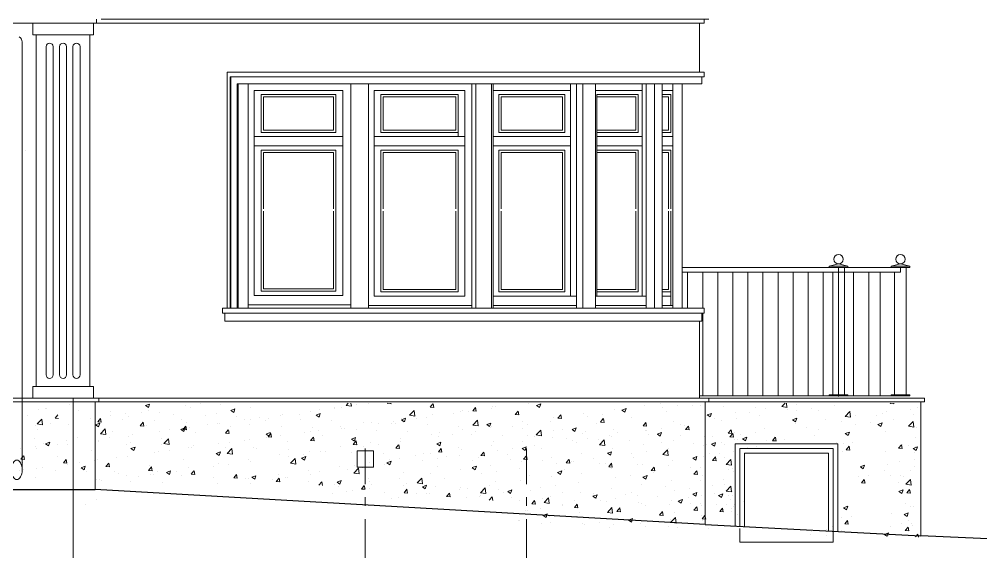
# Model space of a CAD drawing. Header units: millimetres. Extents: x -133165 to 20117, y 15722 to 63536.
# Drawn here: x 3662 to 11890, y 47001 to 51559 of the extents above; entities that cross this region are included whole.
import ezdxf

# ---------------------------------------------------------------- set-up
doc = ezdxf.new("R2010")
doc.units = ezdxf.units.MM
doc.linetypes.add('GOST2.303 5', pattern=[24, 20, -1.5, 1, -1.5])
doc.layers.get('0').update_dxf_attribs({"lineweight": 15})
for name, color, linetype, lineweight in [('axis', 7, 'GOST2.303 5', 9), ('doors', 32, 'Continuous', 15), ('friz', 173, 'Continuous', 15), ('wall', 5, 'Continuous', 60)]:
    doc.layers.add(name, color=color, linetype=linetype, lineweight=lineweight)

msp = doc.modelspace()

# ---------------------------------------------------------------- linework, layer by layer
at = {"ltscale": 10}
for p, q in [((3566.9, 51524.6), (4321.9, 51524.6)), ((3776.9, 51524.6), (3776.9, 51424.6)), ((4296.9, 51524.6), (3776.9, 51524.6)), ((4321.9, 51524.6), (4261.9, 51524.6)), ((4296.9, 51524.6), (4296.9, 51424.6)), ((4321.9, 51558.6), (4321.9, 51524.6)), ((9522.2, 51524.6), (4321.9, 51524.6)), ((9522.2, 51558.6), (4361.9, 51558.6)), ((9482.2, 51524.6), (9482.2, 51104.6)), ((9562.2, 51558.6), (9522.2, 51558.6)), ((9522.2, 51558.6), (9522.2, 51524.6)), ((4296.9, 51424.6), (3776.9, 51424.6)), ((3806.9, 51424.6), (3806.9, 48414.6)), ((4266.9, 51424.6), (4266.9, 48414.6)), ((3686.9, 51364.4), (3686.9, 48314.6)), ((3891.9, 51324.6), (3891.9, 48514.6)), ((3951.9, 51324.6), (3951.9, 48514.6)), ((4006.9, 51324.6), (4006.9, 48514.6)), ((4066.9, 51324.6), (4066.9, 48514.6)), ((4121.9, 51324.6), (4121.9, 48514.6)), ((4181.9, 51324.6), (4181.9, 48514.6)), ((9482.2, 51064.6), (9482.2, 51064.6)), ((3682.8, 51008.9), (3682.8, 51008.9)), ((5533.9, 51004.6), (5528, 51004.6)), ((5533.9, 51004.6), (5533.9, 49084.6)), ((5533.9, 51004.6), (9333.1, 51004.6)), ((5621, 51004.6), (5621, 49084.6)), ((6500, 51004.6), (6500, 49084.6)), ((6649.9, 51004.6), (6649.9, 49084.6)), ((7533.4, 51004.6), (7533.4, 49084.6)), ((7567.9, 51004.6), (7567.9, 49084.6)), ((7703.2, 51004.6), (7703.2, 49084.6)), ((8428.9, 51004.6), (8428.9, 49084.6)), ((8485.5, 51004.6), (8485.5, 49084.6)), ((8591.5, 51004.6), (8591.5, 49084.6)), ((9026.1, 51004.6), (9026.1, 49084.6)), ((9098.3, 51004.6), (9098.3, 49084.6)), ((9163, 51004.6), (9163, 49084.6)), ((9253.2, 51004.6), (9253.2, 49084.6)), ((9333.1, 51004.6), (9333.1, 49084.6)), ((3716.2, 50438.6), (3716.2, 50438.6)), ((10592.3, 49444.6), (10672.3, 49464.6)), ((10752.3, 49444.6), (10672.3, 49464.6)), ((11122.3, 49444.6), (11202.3, 49464.6)), ((11282.3, 49444.6), (11202.3, 49464.6)), ((9333.1, 49434.6), (11202.3, 49434.6)), ((9333.1, 49394.6), (11202.3, 49394.6)), ((9380.1, 49394.6), (9380.1, 49084.6)), ((9510.1, 49394.6), (9510.1, 49084.6)), ((9640.1, 49394.6), (9640.1, 48334.6)), ((9768.7, 49394.6), (9768.7, 48334.6)), ((9897.3, 49394.6), (9897.3, 48334.6)), ((10026, 49394.6), (10026, 48334.6)), ((10154.6, 49394.6), (10154.6, 48334.6)), ((10283.2, 49394.6), (10283.2, 48334.6)), ((10411.9, 48334.6), (10411.9, 49394.6)), ((10541.9, 48334.6), (10541.9, 49394.6)), ((10592.3, 49444.6), (10752.3, 49444.6)), ((10592.3, 49434.6), (10592.3, 49444.6)), ((10592.3, 49434.6), (10752.3, 49434.6)), ((10622.3, 49394.6), (10622.3, 48334.6)), ((10671.9, 48329.9), (10671.9, 49394.6)), ((10672.3, 49434.6), (10672.3, 49394.6)), ((10722.3, 49434.6), (10722.3, 48334.6)), ((10752.3, 49434.6), (10752.3, 49444.6)), ((10801.9, 48334.6), (10801.9, 49394.6)), ((10931.9, 48334.6), (10931.9, 49394.6)), ((11027.3, 48334.6), (11027.3, 49394.6)), ((11027.3, 49394.6), (11027.3, 49384.6)), ((11122.3, 49434.6), (11122.3, 49444.6)), ((11122.3, 49444.6), (11282.3, 49444.6)), ((11122.3, 49434.6), (11282.3, 49434.6)), ((11152.3, 49394.6), (11152.3, 48334.6)), ((11202.3, 49434.6), (11202.3, 49394.6)), ((11252.3, 49434.6), (11252.3, 48334.6)), ((11282.3, 49434.6), (11282.3, 49444.6)), ((9510.1, 49044.6), (9510.1, 48334.6)), ((9482.2, 48974.6), (9482.2, 48314.6)), ((-2.8, 48314.6), (11407.3, 48314.6)), ((3686.9, 48374.6), (3686.9, 47702.1)), ((4341.9, 48284.6), (4341.9, 48314.6)), ((9482.2, 48334.6), (11252.3, 48334.6)), ((9562.2, 48314.6), (9562.2, 48284.6)), ((11407.3, 48284.6), (11407.3, 48314.6)), ((-2.8, 48284.6), (9562.2, 48284.6)), ((3825.6, 48220.8), (3825.6, 48220.8)), ((3887, 48231), (3887, 48231)), ((3897.3, 48224.9), (3897.3, 48224.9)), ((4089.5, 48258.8), (4089.5, 48258.8)), ((4311.9, 48284.6), (4311.9, 47534.6)), ((4741.5, 48252.2), (4777, 48265.9)), ((4741.6, 48252.1), (4766.9, 48235)), ((4766.9, 48235), (4777.2, 48265.7)), ((5085.3, 48250.5), (5085.3, 48250.5)), ((5125.4, 48231.9), (5125.4, 48231.9)), ((5212.5, 48267.2), (5212.5, 48267.2)), ((5382, 48264.4), (5382, 48264.4)), ((5471.5, 48211.5), (5507.1, 48225.2)), ((5497, 48194.3), (5507.3, 48225)), ((5643.6, 48233), (5643.6, 48233)), ((6232.5, 48218.7), (6232.5, 48218.7)), ((6357.8, 48223.2), (6357.8, 48223.2)), ((6359.7, 48235.5), (6359.7, 48235.5)), ((6420.9, 48239.8), (6420.9, 48239.8)), ((6458.5, 48253.9), (6477.8, 48274.1)), ((6458.6, 48253.8), (6503.7, 48246.8)), ((6503.7, 48246.8), (6500.5, 48274.1)), ((6552, 48260.8), (6552, 48260.8)), ((6654.1, 48274), (6654.1, 48274)), ((6813.3, 48270.9), (6816, 48274.1)), ((6813.4, 48270.8), (6843.8, 48268.2)), ((6844.1, 48268.1), (6843, 48274.1)), ((7177.7, 48239), (7202.2, 48268.2)), ((7177.8, 48238.9), (7208.1, 48236.3)), ((7208.5, 48236.2), (7202.6, 48268)), ((7542.1, 48207.1), (7566.6, 48236.3)), ((7572.9, 48204.3), (7567, 48236.1)), ((7699.2, 48229.1), (7699.2, 48229.1)), ((7713.4, 48245.3), (7713.4, 48245.3)), ((7736.8, 48248.8), (7736.8, 48248.8)), ((8020, 48271.3), (8020, 48271.3)), ((8088.6, 48253.3), (8124.1, 48267)), ((8088.7, 48253.2), (8113.9, 48236.1)), ((8114, 48236.1), (8124.3, 48266.8)), ((8752.4, 48220.7), (8752.4, 48220.7)), ((8818.6, 48212.6), (8854.2, 48226.3)), ((8844, 48195.5), (8854.3, 48226.2)), ((9013.2, 48256.4), (9013.2, 48256.4)), ((9148.6, 48266.8), (9148.6, 48266.8)), ((9167.2, 48239.6), (9167.2, 48239.6)), ((9294.4, 48256.3), (9294.4, 48256.3)), ((9419.8, 48255.3), (9419.8, 48255.3)), ((9493.4, 48250.8), (9493.4, 48250.8)), ((9532.2, 48284.6), (9532.2, 47234.6)), ((9562.2, 48284.6), (11407.3, 48284.6)), ((9691, 48243.9), (9691, 48243.9)), ((9962.2, 48232.4), (9962.2, 48232.4)), ((10044.9, 48226.2), (10044.9, 48226.2)), ((10186.2, 48244.3), (10214.8, 48274.1)), ((10186.3, 48244.1), (10231.5, 48237.1)), ((10207.7, 48241), (10207.7, 48241)), ((10231.4, 48237.2), (10227.1, 48274.1)), ((10233.3, 48221), (10233.3, 48221)), ((10308.7, 48264.3), (10308.7, 48264.3)), ((10441.5, 48224.6), (10441.5, 48224.6)), ((10633.9, 48249.9), (10633.9, 48249.9)), ((11115.3, 48270.4), (11118.3, 48274.1)), ((11115.3, 48270.4), (11145.7, 48267.7)), ((11146, 48267.6), (11144.8, 48274.1)), ((11290.4, 48215.8), (11290.4, 48215.8)), ((11344.6, 48237.4), (11344.6, 48237.4)), ((11377.3, 48284.6), (11377.3, 47137.5)), ((3733.2, 48168.1), (3733.2, 48168.1)), ((3815, 48095.4), (3854.6, 48136.7)), ((3860.2, 48088.3), (3854.6, 48136.6)), ((3968.9, 48143.8), (3993.4, 48173)), ((3968.9, 48143.7), (3999.3, 48141.1)), ((4168.4, 48213.4), (4168.4, 48213.4)), ((4275.5, 48145.2), (4275.5, 48145.2)), ((4333.2, 48111.9), (4357.7, 48141.1)), ((4364, 48109.1), (4358.2, 48140.9)), ((4439.6, 48202), (4439.6, 48202)), ((4444.9, 48166.2), (4444.9, 48166.2)), ((4546.7, 48133.7), (4546.7, 48133.7)), ((4572.1, 48182.9), (4572.1, 48182.9)), ((4600.7, 48158), (4600.7, 48158)), ((4710.8, 48190.5), (4710.8, 48190.5)), ((4764.5, 48208.2), (4764.5, 48208.2)), ((4864.5, 48196.1), (4864.5, 48196.1)), ((4982, 48179.1), (4982, 48179.1)), ((5253.2, 48167.6), (5253.2, 48167.6)), ((5347.3, 48182.2), (5347.3, 48182.2)), ((5471.6, 48211.4), (5496.9, 48194.3)), ((5524.3, 48156.2), (5524.3, 48156.2)), ((5592.1, 48134.4), (5592.1, 48134.4)), ((5639.6, 48133.4), (5639.6, 48133.4)), ((5719.3, 48151.2), (5719.3, 48151.2)), ((5795.5, 48144.7), (5795.5, 48144.7)), ((5900.5, 48169.1), (5900.5, 48169.1)), ((5911.7, 48176.5), (5911.7, 48176.5)), ((6061.5, 48172.3), (6061.5, 48172.3)), ((6066.7, 48133.2), (6066.7, 48133.2)), ((6157.1, 48201.7), (6157.1, 48201.7)), ((6201.6, 48170.8), (6237.2, 48184.5)), ((6201.7, 48170.7), (6227, 48153.7)), ((6227, 48153.7), (6237.3, 48184.4)), ((6931.7, 48130.1), (6967.2, 48143.8)), ((6932.1, 48138.9), (6932.1, 48138.9)), ((6957.1, 48113), (6967.4, 48143.7)), ((7000.6, 48169.9), (7040.2, 48211.1)), ((7000.7, 48169.7), (7045.9, 48162.7)), ((7045.8, 48162.7), (7040.2, 48211)), ((7058.8, 48144.8), (7058.8, 48144.8)), ((7144.3, 48147.1), (7144.3, 48147.1)), ((7196, 48177), (7196, 48177)), ((7379.6, 48187), (7379.6, 48187)), ((7440.6, 48198), (7440.6, 48198)), ((7456.8, 48212.8), (7456.8, 48212.8)), ((7506.8, 48203.7), (7506.8, 48203.7)), ((7542.1, 48207.1), (7572.5, 48204.4)), ((7906.4, 48175.2), (7930.9, 48204.4)), ((7906.5, 48175.2), (7936.9, 48172.5)), ((7937.2, 48172.4), (7931.3, 48204.3)), ((8231.9, 48150.1), (8231.9, 48150.1)), ((8270.8, 48143.4), (8295.3, 48172.5)), ((8270.9, 48143.3), (8301.2, 48140.7)), ((8301.6, 48140.5), (8295.7, 48172.4)), ((8488.5, 48182.6), (8488.5, 48182.6)), ((8526.8, 48155.2), (8526.8, 48155.2)), ((8635.2, 48111.5), (8659.7, 48140.7)), ((8654, 48172), (8654, 48172)), ((8666, 48108.6), (8660.1, 48140.5)), ((8818.7, 48212.5), (8844, 48195.5)), ((8846.4, 48197.3), (8846.4, 48197.3)), ((8900.9, 48149.1), (8900.9, 48149.1)), ((9197.2, 48200), (9197.2, 48200)), ((9527.4, 48157.9), (9527.4, 48157.9)), ((9548.7, 48171.9), (9584.3, 48185.6)), ((9548.8, 48171.8), (9574.1, 48154.8)), ((9574.1, 48154.8), (9584.4, 48185.5)), ((9615.1, 48139.3), (9615.1, 48139.3)), ((9788.3, 48193.7), (9788.3, 48193.7)), ((9801.1, 48140.2), (9801.1, 48140.2)), ((9911.4, 48190.1), (9911.4, 48190.1)), ((9993.5, 48165.6), (9993.5, 48165.6)), ((10278.8, 48131.2), (10314.3, 48144.9)), ((10304.2, 48114.1), (10314.5, 48144.8)), ((10314.3, 48207.8), (10314.3, 48207.8)), ((10504.5, 48209.5), (10504.5, 48209.5)), ((10728.4, 48160.2), (10768, 48201.4)), ((10728.5, 48160.1), (10773.7, 48153)), ((10773.6, 48153.1), (10768, 48201.3)), ((10775.7, 48198), (10775.7, 48198)), ((10820, 48163.5), (10820, 48163.5)), ((10994.2, 48164.9), (10994.2, 48164.9)), ((11046.9, 48186.6), (11046.9, 48186.6)), ((11083.8, 48201.6), (11083.8, 48201.6)), ((11140.7, 48133.8), (11140.7, 48133.8)), ((11318.1, 48175.1), (11318.1, 48175.1)), ((3804.5, 48081.9), (3804.5, 48081.9)), ((3815.1, 48095.3), (3860.3, 48088.3)), ((3819.4, 48051.6), (3819.4, 48051.6)), ((3931.7, 48098.6), (3931.7, 48098.6)), ((4083.3, 48089.7), (4083.3, 48089.7)), ((4124.1, 48123.9), (4124.1, 48123.9)), ((4314.6, 48088.4), (4350.2, 48102)), ((4314.8, 48088.2), (4340, 48071.2)), ((4333.3, 48111.9), (4363.7, 48109.2)), ((4340.1, 48071.2), (4350.4, 48101.9)), ((4344.1, 48125.5), (4344.1, 48125.5)), ((4357.2, 48011.3), (4396.8, 48052.6)), ((4402.4, 48004.2), (4396.8, 48052.5)), ((4697.6, 48080), (4722.1, 48109.2)), ((4697.7, 48080), (4728, 48077.3)), ((4728.4, 48077.2), (4722.5, 48109.1)), ((4754.8, 48080.4), (4754.8, 48080.4)), ((4817.9, 48122.3), (4817.9, 48122.3)), ((4951.7, 48050.1), (4951.7, 48050.1)), ((5044.7, 48047.7), (5080.3, 48061.3)), ((5051, 48131.3), (5051, 48131.3)), ((5062, 48048.1), (5086.5, 48077.3)), ((5070.1, 48030.5), (5080.4, 48061.2)), ((5078.9, 48066.9), (5078.9, 48066.9)), ((5092.8, 48045.3), (5086.9, 48077.2)), ((5089.1, 48110.8), (5089.1, 48110.8)), ((5119.2, 48062.8), (5119.2, 48062.8)), ((5271.3, 48092.2), (5271.3, 48092.2)), ((5360.3, 48099.4), (5360.3, 48099.4)), ((5375.8, 48095.3), (5375.8, 48095.3)), ((5469, 48070.6), (5469, 48070.6)), ((5631.5, 48087.9), (5631.5, 48087.9)), ((5765.3, 48121.5), (5765.3, 48121.5)), ((5902.6, 48076.5), (5902.6, 48076.5)), ((6173.8, 48065), (6173.8, 48065)), ((6337.9, 48121.8), (6337.9, 48121.8)), ((6414.7, 48070.6), (6414.7, 48070.6)), ((6418.4, 48060.4), (6418.4, 48060.4)), ((6445, 48053.5), (6445, 48053.5)), ((6609.1, 48110.3), (6609.1, 48110.3)), ((6675.6, 48106.4), (6675.6, 48106.4)), ((6739.2, 48102.7), (6739.2, 48102.7)), ((6848.1, 48096.2), (6848.1, 48096.2)), ((6866.4, 48119.4), (6866.4, 48119.4)), ((6880.2, 48098.9), (6880.2, 48098.9)), ((6931.8, 48130), (6957, 48113)), ((7151.4, 48087.4), (7151.4, 48087.4)), ((7422.6, 48075.9), (7422.6, 48075.9)), ((7542.8, 48085.8), (7582.4, 48127)), ((7542.9, 48085.6), (7588.1, 48078.6)), ((7588, 48078.7), (7582.4, 48126.9)), ((7661.7, 48089.5), (7697.3, 48103.1)), ((7661.8, 48089.3), (7687.1, 48072.3)), ((7687.1, 48072.3), (7697.4, 48103)), ((7693.8, 48064.5), (7693.8, 48064.5)), ((7707.2, 48076.2), (7707.2, 48076.2)), ((7886.4, 48070.9), (7886.4, 48070.9)), ((7965, 48053), (7965, 48053)), ((7971.1, 48114.3), (7971.1, 48114.3)), ((8013.6, 48087.7), (8013.6, 48087.7)), ((8206, 48113), (8206, 48113)), ((8391.8, 48048.8), (8427.4, 48062.4)), ((8417.2, 48031.6), (8427.5, 48062.3)), ((8604.6, 48098.3), (8604.6, 48098.3)), ((8635.2, 48111.4), (8665.6, 48108.8)), ((8746.2, 48051.6), (8746.2, 48051.6)), ((8999.5, 48079.6), (9024, 48108.8)), ((8999.6, 48079.6), (9030, 48076.9)), ((9007, 48087.3), (9007, 48087.3)), ((9030.3, 48076.8), (9024.4, 48108.6)), ((9160.7, 48055.9), (9160.7, 48055.9)), ((9263.6, 48119.9), (9263.6, 48119.9)), ((9318.9, 48088.4), (9318.9, 48088.4)), ((9353.1, 48081.3), (9353.1, 48081.3)), ((9363.9, 48047.7), (9388.4, 48076.9)), ((9394.7, 48044.9), (9388.8, 48076.7)), ((9673.9, 48123.5), (9673.9, 48123.5)), ((10038.7, 48057.1), (10038.7, 48057.1)), ((10278.9, 48131.1), (10304.1, 48114.1)), ((10302.5, 48095.2), (10302.5, 48095.2)), ((10401.7, 48063.2), (10401.7, 48063.2)), ((10500.3, 48049.5), (10500.3, 48049.5)), ((10563.4, 48131), (10563.4, 48131)), ((10697.9, 48114.1), (10697.9, 48114.1)), ((10821.1, 48091.8), (10821.1, 48091.8)), ((10948.3, 48108.5), (10948.3, 48108.5)), ((11008.8, 48090.6), (11044.4, 48104.2)), ((11008.9, 48090.4), (11034.2, 48073.4)), ((11034.2, 48073.4), (11044.5, 48104.1)), ((11270.6, 48076.1), (11310.1, 48117.4)), ((11270.6, 48076), (11315.8, 48069)), ((11315.7, 48069), (11310.1, 48117.2)), ((11338.5, 48068.2), (11338.5, 48068.2)), ((4162.3, 47978.7), (4162.3, 47978.7)), ((4357.3, 48011.2), (4402.5, 48004.2)), ((4438.5, 47982.5), (4438.5, 47982.5)), ((4458.5, 48029.6), (4458.5, 48029.6)), ((4594.5, 47988.9), (4594.5, 47988.9)), ((4630.9, 48007.9), (4630.9, 48007.9)), ((4858.4, 48027), (4858.4, 48027)), ((4876.5, 47968.9), (4876.5, 47968.9)), ((4899.4, 47927.3), (4938.9, 47968.5)), ((4944.5, 47920.1), (4938.9, 47968.4)), ((5044.8, 48047.5), (5070.1, 48030.5)), ((5062, 48048.1), (5092.4, 48045.4)), ((5172.8, 48019.8), (5172.8, 48019.8)), ((5426.3, 48016.3), (5450.8, 48045.5)), ((5426.4, 48016.2), (5456.8, 48013.6)), ((5457.1, 48013.5), (5451.3, 48045.3)), ((5774.8, 48007), (5810.3, 48020.6)), ((5774.9, 48006.9), (5800.1, 47989.8)), ((5778, 47976.1), (5778, 47976.1)), ((5790.7, 47984.4), (5815.2, 48013.6)), ((5790.8, 47984.3), (5821.1, 47981.7)), ((5800.2, 47989.8), (5810.5, 48020.5)), ((5821.5, 47981.6), (5815.6, 48013.4)), ((5894.3, 48000), (5894.3, 48000)), ((6098.8, 48018.4), (6098.8, 48018.4)), ((6150.9, 48032.6), (6150.9, 48032.6)), ((6155.1, 47952.5), (6179.6, 47981.7)), ((6185.9, 47949.7), (6180, 47981.5)), ((6226, 48035.1), (6226, 48035.1)), ((6255.5, 47994.5), (6255.5, 47994.5)), ((6504.8, 47966.3), (6540.4, 47980)), ((6530.3, 47949.1), (6540.6, 47979.8)), ((6551.8, 48045.4), (6551.8, 48045.4)), ((6716.2, 48042.1), (6716.2, 48042.1)), ((6926, 47969.8), (6926, 47969.8)), ((6987.4, 48030.6), (6987.4, 48030.6)), ((7189.8, 48007.9), (7189.8, 48007.9)), ((7246, 47986.6), (7246, 47986.6)), ((7258.5, 48019.2), (7258.5, 48019.2)), ((7373.2, 48003.4), (7373.2, 48003.4)), ((7450.6, 48043.7), (7450.6, 48043.7)), ((7529.7, 48007.7), (7529.7, 48007.7)), ((7565.6, 48028.7), (7565.6, 48028.7)), ((7800.9, 47996.3), (7800.9, 47996.3)), ((8012.1, 47996.6), (8012.1, 47996.6)), ((8072.1, 47984.8), (8072.1, 47984.8)), ((8085, 48001.7), (8124.5, 48042.9)), ((8085, 48001.5), (8130.2, 47994.5)), ((8130.1, 47994.6), (8124.5, 48042.8)), ((8225.7, 47981), (8225.7, 47981)), ((8236.2, 48041.6), (8236.2, 48041.6)), ((8308.4, 48047.4), (8308.4, 48047.4)), ((8343.3, 47973.3), (8343.3, 47973.3)), ((8391.9, 48048.7), (8417.2, 48031.6)), ((8482.3, 48013.5), (8482.3, 48013.5)), ((8507.3, 48030.1), (8507.3, 48030.1)), ((8520.3, 47971.6), (8520.3, 47971.6)), ((8712.7, 47997), (8712.7, 47997)), ((8726.4, 47986.7), (8726.4, 47986.7)), ((8778.5, 48018.7), (8778.5, 48018.7)), ((9022.6, 48037.6), (9022.6, 48037.6)), ((9033.5, 48039.2), (9033.5, 48039.2)), ((9049.7, 48007.2), (9049.7, 48007.2)), ((9121.9, 48008.1), (9157.4, 48021.7)), ((9122, 48008), (9147.2, 47990.9)), ((9147.3, 47990.9), (9157.6, 48021.6)), ((9320.9, 47995.7), (9320.9, 47995.7)), ((9364, 48047.7), (9394.3, 48045)), ((9521.3, 47988.8), (9521.3, 47988.8)), ((9592.1, 47984.3), (9592.1, 47984.3)), ((9728.3, 48015.8), (9752.8, 48045)), ((9728.3, 48015.8), (9758.7, 48013.1)), ((9742.7, 47984), (9767.1, 48013.1)), ((9742.7, 47983.9), (9773.1, 47981.3)), ((9759.1, 48013), (9753.2, 48044.9)), ((9755.4, 48012.4), (9755.4, 48012.4)), ((9773.4, 47981.1), (9767.6, 48013)), ((9782.1, 48024.6), (9782.1, 48024.6)), ((9830.7, 48007.5), (9830.7, 48007.5)), ((9851.9, 47967.4), (9887.5, 47981.1)), ((9852, 47967.3), (9877.3, 47950.2)), ((9863.2, 47972.8), (9863.2, 47972.8)), ((9877.3, 47950.2), (9887.6, 47980.9)), ((9957.9, 48024.2), (9957.9, 48024.2)), ((10107, 47952.1), (10131.5, 47981.3)), ((10137.8, 47949.2), (10131.9, 47981.1)), ((10463.8, 47994.4), (10463.8, 47994.4)), ((10729.3, 48012.6), (10764.9, 48026.2)), ((10729.4, 48012.5), (10754.7, 47995.4)), ((10754.7, 47995.4), (10765, 48026.1)), ((11077.6, 48032.5), (11077.6, 48032.5)), ((11327.8, 47975.7), (11327.8, 47975.7)), ((3796.2, 47966.7), (3796.2, 47966.7)), ((3798.1, 47898.2), (3798.1, 47898.2)), ((3866, 47927.9), (3866, 47927.9)), ((3887.8, 47924.5), (3923.4, 47938.2)), ((3887.9, 47924.4), (3913.2, 47907.3)), ((3913.2, 47907.3), (3923.5, 47938)), ((3990.5, 47923.6), (3990.5, 47923.6)), ((4067.4, 47955.2), (4067.4, 47955.2)), ((4077.1, 47920.6), (4077.1, 47920.6)), ((4311.3, 47965.8), (4311.3, 47965.8)), ((4337.9, 47956.4), (4337.9, 47956.4)), ((4338.6, 47943.8), (4338.6, 47943.8)), ((4580.2, 47918.1), (4580.2, 47918.1)), ((4609.7, 47932.3), (4609.7, 47932.3)), ((4617.9, 47883.8), (4653.4, 47897.5)), ((4643.3, 47866.7), (4653.6, 47897.4)), ((4880.9, 47920.8), (4880.9, 47920.8)), ((4899.4, 47927.1), (4944.6, 47920.1)), ((5113, 47893.7), (5113, 47893.7)), ((5137.6, 47891.8), (5137.6, 47891.8)), ((5152.1, 47909.4), (5152.1, 47909.4)), ((5369.6, 47926.2), (5369.6, 47926.2)), ((5423.3, 47897.9), (5423.3, 47897.9)), ((5458.4, 47934.1), (5458.4, 47934.1)), ((5585.6, 47950.8), (5585.6, 47950.8)), ((5633.5, 47964.3), (5633.5, 47964.3)), ((5663, 47892.8), (5663, 47892.8)), ((5694.5, 47886.5), (5694.5, 47886.5)), ((5959.3, 47943.7), (5959.3, 47943.7)), ((6155.1, 47952.5), (6185.5, 47949.8)), ((6408.6, 47901.5), (6408.6, 47901.5)), ((6504.9, 47966.2), (6530.2, 47949.1)), ((6519.4, 47920.6), (6543.9, 47949.8)), ((6519.5, 47920.6), (6549.9, 47917.9)), ((6550.2, 47917.8), (6544.4, 47949.7)), ((6605.6, 47902.3), (6605.6, 47902.3)), ((6669.4, 47937.3), (6669.4, 47937.3)), ((6732.8, 47919.1), (6732.8, 47919.1)), ((6883.8, 47888.8), (6908.3, 47917.9)), ((6883.9, 47888.7), (6914.2, 47886.1)), ((6914.6, 47885.9), (6908.7, 47917.8)), ((6925.2, 47944.4), (6925.2, 47944.4)), ((7234.9, 47925.6), (7270.5, 47939.3)), ((7235, 47925.5), (7260.3, 47908.4)), ((7248.2, 47856.9), (7272.7, 47886.1)), ((7260.3, 47908.4), (7270.6, 47939.1)), ((7279, 47854.1), (7273.1, 47885.9)), ((7419.6, 47894.9), (7419.6, 47894.9)), ((7701.1, 47907.1), (7701.1, 47907.1)), ((7715.9, 47945.7), (7715.9, 47945.7)), ((7879.9, 47887.3), (7879.9, 47887.3)), ((7964.9, 47945.2), (7964.9, 47945.2)), ((7965, 47884.9), (8000.5, 47898.6)), ((7990.4, 47867.8), (8000.7, 47898.5)), ((8072.3, 47912.6), (8072.3, 47912.6)), ((8133.8, 47885), (8133.8, 47885)), ((8393.1, 47954.9), (8393.1, 47954.9)), ((8430.1, 47935.9), (8430.1, 47935.9)), ((8614.4, 47961.9), (8614.4, 47961.9)), ((8627.1, 47917.6), (8666.7, 47958.8)), ((8627.2, 47917.5), (8672.4, 47910.5)), ((8672.3, 47910.5), (8666.7, 47958.7)), ((8885.6, 47950.4), (8885.6, 47950.4)), ((9000.8, 47918.2), (9000.8, 47918.2)), ((9156.8, 47939), (9156.8, 47939)), ((9257.4, 47950.7), (9257.4, 47950.7)), ((9428, 47927.5), (9428, 47927.5)), ((9512.9, 47910.7), (9512.9, 47910.7)), ((9540.3, 47923.1), (9540.3, 47923.1)), ((9584.5, 47921.5), (9620.1, 47935.2)), ((9584.6, 47921.4), (9609.9, 47904.3)), ((9609.9, 47904.3), (9620.2, 47935)), ((9667.5, 47939.9), (9667.5, 47939.9)), ((9699.2, 47916.1), (9699.2, 47916.1)), ((9784.4, 47961.4), (9784.4, 47961.4)), ((9809.1, 47961.5), (9809.1, 47961.5)), ((9859.9, 47965.2), (9859.9, 47965.2)), ((9891.5, 47893.1), (9891.5, 47893.1)), ((9946.4, 47926.1), (9946.4, 47926.1)), ((9970.4, 47904.6), (9970.4, 47904.6)), ((10032.5, 47888), (10032.5, 47888)), ((10055.6, 47949.9), (10055.6, 47949.9)), ((10107.1, 47952), (10137.4, 47949.4)), ((10207.2, 47961.9), (10207.2, 47961.9)), ((10598, 47927), (10598, 47927)), ((10657, 47933.5), (10657, 47933.5)), ((10710.9, 47931.8), (10710.9, 47931.8)), ((10738.6, 47874.6), (10763.1, 47903.8)), ((10769.4, 47871.8), (10763.5, 47903.7)), ((10795.2, 47935.1), (10795.2, 47935.1)), ((11185.8, 47888.3), (11210.3, 47917.5)), ((11185.8, 47888.3), (11216.2, 47885.6)), ((11216.5, 47885.5), (11210.7, 47917.3)), ((11219.1, 47915.5), (11219.1, 47915.5)), ((11269.5, 47912.7), (11269.5, 47912.7)), ((11312, 47886), (11347.6, 47899.7)), ((11312.1, 47885.9), (11337.4, 47868.9)), ((11332.3, 47899.1), (11332.3, 47899.1)), ((11337.5, 47868.9), (11347.8, 47899.6)), ((3670.9, 47881.5), (3670.9, 47881.5)), ((3675, 47793.5), (3699.5, 47822.7)), ((3705.8, 47790.7), (3699.9, 47822.6)), ((3813.3, 47882.5), (3813.3, 47882.5)), ((3987.7, 47816.4), (3987.7, 47816.4)), ((4284, 47867.2), (4284, 47867.2)), ((4497.2, 47807.5), (4497.2, 47807.5)), ((4588.3, 47819.8), (4588.3, 47819.8)), ((4618, 47883.7), (4643.3, 47866.7)), ((4818, 47849.7), (4818, 47849.7)), ((4852.2, 47857.9), (4852.2, 47857.9)), ((4945.2, 47866.5), (4945.2, 47866.5)), ((5347.9, 47843.1), (5383.5, 47856.8)), ((5348, 47843), (5373.3, 47826)), ((5366.8, 47842), (5366.8, 47842)), ((5373.4, 47826), (5383.7, 47856.7)), ((5441.5, 47843.2), (5481.1, 47884.4)), ((5441.6, 47843), (5486.8, 47836)), ((5486.7, 47836.1), (5481.1, 47884.3)), ((5888.1, 47830.9), (5888.1, 47830.9)), ((5965.2, 47818), (5965.2, 47818)), ((5965.6, 47875), (5965.6, 47875)), ((6078, 47802.5), (6113.6, 47816.1)), ((6092.4, 47834.8), (6092.4, 47834.8)), ((6103.4, 47785.3), (6113.7, 47816)), ((6144.7, 47863.4), (6144.7, 47863.4)), ((6236.8, 47863.6), (6236.8, 47863.6)), ((6284.8, 47860.1), (6284.8, 47860.1)), ((6508, 47852.1), (6508, 47852.1)), ((6779.2, 47840.6), (6779.2, 47840.6)), ((7050.4, 47829.2), (7050.4, 47829.2)), ((7123.3, 47844), (7123.3, 47844)), ((7183.6, 47838.8), (7183.6, 47838.8)), ((7239.5, 47803), (7239.5, 47803)), ((7248.2, 47856.8), (7278.6, 47854.2)), ((7321.5, 47817.7), (7321.5, 47817.7)), ((7431.9, 47828.3), (7431.9, 47828.3)), ((7444.5, 47874.6), (7444.5, 47874.6)), ((7592.7, 47806.3), (7592.7, 47806.3)), ((7612.6, 47825), (7637, 47854.2)), ((7612.6, 47825), (7643, 47822.3)), ((7643.3, 47822.2), (7637.5, 47854)), ((7752.7, 47870.6), (7752.7, 47870.6)), ((7837.6, 47834.2), (7837.6, 47834.2)), ((7965.1, 47884.8), (7990.3, 47867.8)), ((7976.9, 47793.1), (8001.4, 47822.3)), ((8007.7, 47790.3), (8001.8, 47822.1)), ((8219.6, 47811.8), (8219.6, 47811.8)), ((8476.2, 47844.4), (8476.2, 47844.4)), ((8695, 47844.2), (8730.6, 47857.9)), ((8695.1, 47844.1), (8720.4, 47827.1)), ((8720.4, 47827.1), (8730.7, 47857.8)), ((8740, 47882.4), (8740, 47882.4)), ((8899.9, 47838.8), (8899.9, 47838.8)), ((8920.4, 47808.9), (8920.4, 47808.9)), ((9027.1, 47855.6), (9027.1, 47855.6)), ((9169.3, 47833.5), (9208.8, 47874.8)), ((9169.4, 47833.4), (9214.5, 47826.4)), ((9214.5, 47826.4), (9208.9, 47874.7)), ((9216.6, 47859.8), (9216.6, 47859.8)), ((9219.5, 47880.9), (9219.5, 47880.9)), ((9425.1, 47803.6), (9460.7, 47817.2)), ((9425.2, 47803.4), (9450.5, 47786.4)), ((9450.5, 47786.4), (9460.8, 47817.1)), ((9515.1, 47819.7), (9515.1, 47819.7)), ((9566.1, 47840.7), (9566.1, 47840.7)), ((9593.8, 47783.5), (9618.3, 47812.7)), ((9624.6, 47780.7), (9618.7, 47812.6)), ((9650.4, 47844), (9650.4, 47844)), ((9697.1, 47807.1), (9697.1, 47807.1)), ((9775.9, 47855.5), (9775.9, 47855.5)), ((9824.2, 47823.8), (9824.2, 47823.8)), ((10162.7, 47881.7), (10162.7, 47881.7)), ((10623.2, 47861.8), (10623.2, 47861.8)), ((10705.1, 47858.8), (10705.1, 47858.8)), ((10738.7, 47874.6), (10769, 47871.9)), ((11071.5, 47863.4), (11071.5, 47863.4)), ((11326.3, 47847.3), (11326.3, 47847.3)), ((3675.1, 47793.5), (3705.4, 47790.8)), ((3691.5, 47765.5), (3691.5, 47765.5)), ((3856.8, 47723.2), (3856.8, 47723.2)), ((4039.3, 47761.7), (4063.8, 47790.9)), ((4039.4, 47761.6), (4069.8, 47759)), ((4070.1, 47758.9), (4064.3, 47790.7)), ((4070.9, 47751.5), (4070.9, 47751.5)), ((4177.7, 47765.4), (4177.7, 47765.4)), ((4191, 47720), (4226.6, 47733.6)), ((4216.5, 47702.8), (4226.8, 47733.5)), ((4304.8, 47782.2), (4304.8, 47782.2)), ((4331.7, 47787.3), (4331.7, 47787.3)), ((4403.7, 47729.8), (4428.2, 47759)), ((4403.8, 47729.7), (4434.2, 47727.1)), ((4434.5, 47727), (4428.6, 47758.8)), ((4768.1, 47697.9), (4792.6, 47727.1)), ((4774.3, 47740.3), (4774.3, 47740.3)), ((4798.9, 47695.1), (4793, 47727)), ((5070.5, 47791.1), (5070.5, 47791.1)), ((5106.8, 47724.5), (5106.8, 47724.5)), ((5324.8, 47733.7), (5324.8, 47733.7)), ((5363.4, 47757.1), (5363.4, 47757.1)), ((5452, 47750.4), (5452, 47750.4)), ((5627.3, 47795.2), (5627.3, 47795.2)), ((5644.4, 47775.8), (5644.4, 47775.8)), ((5983.7, 47759.1), (6023.2, 47800.3)), ((5983.8, 47758.9), (6028.9, 47751.9)), ((6028.9, 47752), (6023.3, 47800.2)), ((6078.1, 47802.3), (6103.4, 47785.3)), ((6402.4, 47732.4), (6402.4, 47732.4)), ((6530.8, 47742.3), (6530.8, 47742.3)), ((6663.2, 47768.2), (6663.2, 47768.2)), ((6791.5, 47744), (6791.5, 47744)), ((6808.1, 47761.8), (6843.6, 47775.4)), ((6808.2, 47761.6), (6833.4, 47744.6)), ((6827.1, 47793.1), (6827.1, 47793.1)), ((6833.5, 47744.6), (6843.8, 47775.3)), ((6919.8, 47800.7), (6919.8, 47800.7)), ((7112.4, 47786.3), (7112.4, 47786.3)), ((7245.1, 47732.5), (7245.1, 47732.5)), ((7538.1, 47721.1), (7573.7, 47734.7)), ((7538.2, 47721), (7563.5, 47703.9)), ((7541.3, 47783.3), (7541.3, 47783.3)), ((7563.5, 47703.9), (7573.8, 47734.6)), ((7694.9, 47738), (7694.9, 47738)), ((7863.9, 47794.8), (7863.9, 47794.8)), ((7958.7, 47776.1), (7958.7, 47776.1)), ((7977, 47793.1), (8007.3, 47790.4)), ((8135.1, 47783.4), (8135.1, 47783.4)), ((8259.5, 47754.5), (8259.5, 47754.5)), ((8341.3, 47761.2), (8365.8, 47790.4)), ((8341.4, 47761.2), (8371.7, 47758.5)), ((8372.1, 47758.4), (8366.2, 47790.3)), ((8386.7, 47771.3), (8386.7, 47771.3)), ((8406.3, 47771.9), (8406.3, 47771.9)), ((8579.1, 47796.6), (8579.1, 47796.6)), ((8624.1, 47758.1), (8624.1, 47758.1)), ((8677.5, 47760.4), (8677.5, 47760.4)), ((8705.7, 47729.4), (8730.2, 47758.5)), ((8705.7, 47729.3), (8736.1, 47726.7)), ((8736.4, 47726.5), (8730.6, 47758.4)), ((8948.6, 47749), (8948.6, 47749)), ((8994.7, 47749.1), (8994.7, 47749.1)), ((9070, 47697.5), (9094.5, 47726.7)), ((9100.8, 47694.7), (9094.9, 47726.5)), ((9219.8, 47737.5), (9219.8, 47737.5)), ((9251.2, 47781.6), (9251.2, 47781.6)), ((9406.7, 47722.8), (9406.7, 47722.8)), ((9491, 47726.1), (9491, 47726.1)), ((9533.8, 47739.5), (9533.8, 47739.5)), ((9593.9, 47783.5), (9624.2, 47780.8)), ((9711.4, 47749.4), (9751, 47790.7)), ((9711.5, 47749.3), (9756.7, 47742.3)), ((9726.2, 47764.9), (9726.2, 47764.9)), ((9756.6, 47742.3), (9751, 47790.6)), ((10858.9, 47729.6), (10894.5, 47743.3)), ((10859, 47729.5), (10884.3, 47712.5)), ((10884.3, 47712.5), (10894.6, 47743.2)), ((11094.9, 47750.3), (11094.9, 47750.3)), ((11194.2, 47775.4), (11194.2, 47775.4)), ((11321.4, 47792.1), (11321.4, 47792.1)), ((11326.1, 47730), (11326.1, 47730)), ((3664.4, 47697.9), (3664.4, 47697.9)), ((3697.3, 47707.1), (3697.3, 47707.1)), ((3804.4, 47638.9), (3804.4, 47638.9)), ((3807.1, 47713.4), (3807.1, 47713.4)), ((3968.4, 47695.6), (3968.4, 47695.6)), ((4191.2, 47719.9), (4216.4, 47702.8)), ((4239.6, 47684.2), (4239.6, 47684.2)), ((4478, 47689.4), (4478, 47689.4)), ((4510.8, 47672.7), (4510.8, 47672.7)), ((4582.2, 47650.7), (4582.2, 47650.7)), ((4684.4, 47649.4), (4684.4, 47649.4)), ((4768.2, 47697.9), (4798.5, 47695.2)), ((4782, 47661.3), (4782, 47661.3)), ((4811.6, 47666.1), (4811.6, 47666.1)), ((4846, 47688.8), (4846, 47688.8)), ((4921.1, 47679.3), (4956.7, 47692.9)), ((4921.2, 47679.2), (4946.5, 47662.1)), ((4946.5, 47662.1), (4956.8, 47692.8)), ((5004, 47691.5), (5004, 47691.5)), ((5053.2, 47649.8), (5053.2, 47649.8)), ((5132.5, 47666), (5156.9, 47695.2)), ((5132.5, 47666), (5162.9, 47663.3)), ((5163.2, 47663.2), (5157.4, 47695.1)), ((5324.4, 47638.3), (5324.4, 47638.3)), ((5496.8, 47634.2), (5521.3, 47663.3)), ((5527.6, 47631.3), (5521.7, 47663.2)), ((5651.2, 47638.6), (5686.7, 47652.3)), ((5651.3, 47638.5), (5676.5, 47621.4)), ((5676.6, 47621.4), (5686.9, 47652.1)), ((5881.9, 47661.8), (5881.9, 47661.8)), ((5938.3, 47640.6), (5938.3, 47640.6)), ((6138.5, 47694.3), (6138.5, 47694.3)), ((6151.1, 47659.7), (6151.1, 47659.7)), ((6234.6, 47691.4), (6234.6, 47691.4)), ((6472, 47702), (6472, 47702)), ((6525.8, 47675), (6565.4, 47716.2)), ((6525.9, 47674.9), (6571.1, 47667.9)), ((6571, 47667.9), (6565.4, 47716.1)), ((6599.1, 47718.7), (6599.1, 47718.7)), ((6948.8, 47681.6), (6948.8, 47681.6)), ((7177.5, 47669.7), (7177.5, 47669.7)), ((7438.3, 47705.5), (7438.3, 47705.5)), ((7619.1, 47670.2), (7619.1, 47670.2)), ((7746.3, 47687), (7746.3, 47687)), ((7938.7, 47712.3), (7938.7, 47712.3)), ((8031.6, 47656.4), (8031.6, 47656.4)), ((8213.4, 47642.7), (8213.4, 47642.7)), ((8268.2, 47680.4), (8303.8, 47694)), ((8268.3, 47680.3), (8293.6, 47663.2)), ((8293.6, 47663.2), (8303.9, 47693.9)), ((8327.9, 47707.2), (8327.9, 47707.2)), ((8470, 47675.3), (8470, 47675.3)), ((8733.8, 47713.3), (8733.8, 47713.3)), ((8766.3, 47638.5), (8766.3, 47638.5)), ((8893.4, 47655.2), (8893.4, 47655.2)), ((8998.3, 47639.7), (9033.8, 47653.4)), ((8998.4, 47639.6), (9023.6, 47622.5)), ((9023.7, 47622.6), (9034, 47653.2)), ((9070.1, 47697.4), (9100.5, 47694.8)), ((9085.8, 47680.5), (9085.8, 47680.5)), ((9434.4, 47665.6), (9458.9, 47694.8)), ((9434.5, 47665.6), (9464.8, 47662.9)), ((9465.2, 47662.8), (9459.3, 47694.6)), ((9508.9, 47650.6), (9508.9, 47650.6)), ((9734.4, 47709.3), (9734.4, 47709.3)), ((9762.2, 47714.6), (9762.2, 47714.6)), ((9769.7, 47686.4), (9769.7, 47686.4)), ((10840.5, 47648.8), (10840.5, 47648.8)), ((10924.8, 47652.1), (10924.8, 47652.1)), ((11065.3, 47694.3), (11065.3, 47694.3)), ((11118.1, 47657.3), (11118.1, 47657.3)), ((11200.6, 47654.1), (11200.6, 47654.1)), ((11231.5, 47642.5), (11231.5, 47642.5)), ((11291.8, 47698.6), (11291.8, 47698.6)), ((4325.6, 47618.2), (4325.6, 47618.2)), ((4346.7, 47615.9), (4346.7, 47615.9)), ((4363.6, 47607.2), (4363.6, 47607.2)), ((4617.9, 47604.5), (4617.9, 47604.5)), ((4889.1, 47593), (4889.1, 47593)), ((5357.3, 47588), (5357.3, 47588)), ((5496.9, 47634.1), (5527.3, 47631.4)), ((5595.5, 47626.9), (5595.5, 47626.9)), ((5621.1, 47626), (5621.1, 47626)), ((5642.1, 47589.7), (5642.1, 47589.7)), ((5831.6, 47617.6), (5831.6, 47617.6)), ((5861.2, 47602.3), (5885.7, 47631.5)), ((5861.3, 47602.2), (5891.6, 47599.6)), ((5866.7, 47615.4), (5866.7, 47615.4)), ((5892, 47599.5), (5886.1, 47631.3)), ((5958.7, 47634.4), (5958.7, 47634.4)), ((6137.9, 47604), (6137.9, 47604)), ((6225.6, 47570.4), (6250.1, 47599.6)), ((6256.3, 47567.6), (6250.5, 47599.4)), ((6356.3, 47579.9), (6356.3, 47579.9)), ((6381.2, 47597.9), (6416.8, 47611.6)), ((6381.3, 47597.8), (6406.6, 47580.8)), ((6396.2, 47563.3), (6396.2, 47563.3)), ((6406.6, 47580.8), (6417, 47611.5)), ((6409.1, 47592.5), (6409.1, 47592.5)), ((6589.9, 47538.5), (6614.4, 47567.7)), ((6620.7, 47535.7), (6614.8, 47567.5)), ((6652.6, 47630.8), (6652.6, 47630.8)), ((6657, 47599.1), (6657, 47599.1)), ((6680.3, 47581.1), (6680.3, 47581.1)), ((6913.6, 47631.6), (6913.6, 47631.6)), ((6951.4, 47569.6), (6951.4, 47569.6)), ((6978.7, 47585.9), (6978.7, 47585.9)), ((7068, 47590.9), (7107.6, 47632.2)), ((7068.1, 47590.8), (7113.2, 47583.8)), ((7105.9, 47602.6), (7105.9, 47602.6)), ((7113.2, 47583.8), (7107.6, 47632.1)), ((7111.3, 47557.2), (7146.9, 47570.9)), ((7111.4, 47557.1), (7136.7, 47540.1)), ((7136.7, 47540.1), (7147, 47570.8)), ((7222.6, 47558.1), (7222.6, 47558.1)), ((7298.3, 47628), (7298.3, 47628)), ((7688.7, 47568.9), (7688.7, 47568.9)), ((7735.3, 47605.5), (7735.3, 47605.5)), ((7952.6, 47607), (7952.6, 47607)), ((8253, 47570.9), (8253, 47570.9)), ((8445.4, 47596.2), (8445.4, 47596.2)), ((8988.5, 47580), (8988.5, 47580)), ((9195.7, 47556.7), (9195.7, 47556.7)), ((9245.1, 47612.5), (9245.1, 47612.5)), ((9491.9, 47607.5), (9491.9, 47607.5)), ((9592.6, 47564.5), (9592.6, 47564.5)), ((9690.6, 47623.5), (9690.6, 47623.5)), ((9697.1, 47578.6), (9697.1, 47578.6)), ((9711.4, 47521), (9751, 47562.2)), ((9756.6, 47513.9), (9751, 47562.1)), ((10868.2, 47591.7), (10892.7, 47620.9)), ((10868.3, 47591.6), (10898.6, 47589)), ((10899, 47588.8), (10893.1, 47620.7)), ((11187.7, 47591.7), (11187.7, 47591.7)), ((11249.5, 47578.7), (11289.1, 47620)), ((11249.6, 47578.6), (11294.7, 47571.6)), ((11294.7, 47571.6), (11289.1, 47619.9)), ((6338.3, 47501.6), (6338.3, 47501.6)), ((6465.5, 47518.3), (6465.5, 47518.3)), ((6516.2, 47524.3), (6516.2, 47524.3)), ((6590, 47538.5), (6620.4, 47535.8)), ((6657.9, 47543.7), (6657.9, 47543.7)), ((6787.4, 47512.8), (6787.4, 47512.8)), ((6954.3, 47506.6), (6978.8, 47535.8)), ((6954.4, 47506.6), (6984.7, 47503.9)), ((6985.1, 47503.8), (6979.2, 47535.7)), ((7058.6, 47501.4), (7058.6, 47501.4)), ((7142.8, 47503.8), (7142.8, 47503.8)), ((7171.3, 47500.6), (7171.3, 47500.6)), ((7318.7, 47474.8), (7343.2, 47503.9)), ((7318.7, 47474.7), (7349.1, 47472.1)), ((7329.7, 47489.9), (7329.7, 47489.9)), ((7349.4, 47471.9), (7343.6, 47503.8)), ((7432.1, 47536.4), (7432.1, 47536.4)), ((7439.1, 47554.7), (7439.1, 47554.7)), ((7493.8, 47546.7), (7493.8, 47546.7)), ((7600.9, 47478.4), (7600.9, 47478.4)), ((7610.1, 47506.8), (7649.7, 47548.1)), ((7610.2, 47506.7), (7655.4, 47499.7)), ((7612.6, 47486.6), (7612.6, 47486.6)), ((7655.3, 47499.7), (7649.7, 47548)), ((7765, 47535.2), (7765, 47535.2)), ((7805, 47511.9), (7805, 47511.9)), ((7841.4, 47516.5), (7876.9, 47530.2)), ((7841.5, 47516.4), (7866.7, 47499.4)), ((7866.8, 47499.4), (7877.1, 47530.1)), ((8036.2, 47523.8), (8036.2, 47523.8)), ((8125.9, 47554.2), (8125.9, 47554.2)), ((8207.2, 47473.6), (8207.2, 47473.6)), ((8307.3, 47512.3), (8307.3, 47512.3)), ((8463.8, 47506.1), (8463.8, 47506.1)), ((8571.4, 47475.9), (8607, 47489.5)), ((8571.5, 47475.7), (8596.8, 47458.7)), ((8578.5, 47500.9), (8578.5, 47500.9)), ((8596.8, 47458.7), (8607.1, 47489.4)), ((8727.6, 47544.2), (8727.6, 47544.2)), ((8849.7, 47489.4), (8849.7, 47489.4)), ((8899.4, 47505.8), (8899.4, 47505.8)), ((8952.2, 47480.2), (8952.2, 47480.2)), ((9120.9, 47477.9), (9120.9, 47477.9)), ((9273, 47522.4), (9273, 47522.4)), ((9400.2, 47539.2), (9400.2, 47539.2)), ((9425.1, 47495.6), (9460.7, 47509.2)), ((9425.2, 47495.5), (9450.5, 47478.4)), ((9450.5, 47478.4), (9460.8, 47509.1)), ((9502.7, 47481.5), (9502.7, 47481.5)), ((9613.6, 47496), (9613.6, 47496)), ((9646.5, 47483.6), (9682.1, 47497.2)), ((9646.6, 47483.5), (9671.9, 47466.4)), ((9671.9, 47466.4), (9682.2, 47497.1)), ((9711.5, 47520.8), (9756.7, 47513.8)), ((9726.2, 47536.4), (9726.2, 47536.4)), ((9734.4, 47480.8), (9734.4, 47480.8)), ((9762.2, 47486.2), (9762.2, 47486.2)), ((9763.6, 47517.3), (9763.6, 47517.3)), ((11188.4, 47517.7), (11224, 47531.3)), ((11188.5, 47517.5), (11213.8, 47500.5)), ((11213.9, 47500.5), (11224.2, 47531.2)), ((11256.2, 47506.2), (11280.7, 47535.4)), ((11256.3, 47506.2), (11286.7, 47503.5)), ((11287, 47503.4), (11281.1, 47535.2)), ((4229.9, 47406.8), (4229.9, 47406.8)), ((4319.4, 47449.1), (4319.4, 47449.1)), ((6846.6, 47453), (6846.6, 47453)), ((6907.4, 47462.5), (6907.4, 47462.5)), ((7485.5, 47469.9), (7485.5, 47469.9)), ((7683, 47442.9), (7707.5, 47472.1)), ((7713.8, 47440.1), (7707.9, 47471.9)), ((7872.1, 47467), (7872.1, 47467)), ((7946.4, 47437.9), (7946.4, 47437.9)), ((8047.4, 47411), (8071.9, 47440.2)), ((8047.5, 47411), (8077.8, 47408.3)), ((8078.2, 47408.2), (8072.3, 47440)), ((8143.3, 47455.5), (8143.3, 47455.5)), ((8152.3, 47422.8), (8191.9, 47464)), ((8152.4, 47422.6), (8197.6, 47415.6)), ((8197.5, 47415.6), (8191.9, 47463.9)), ((8306.9, 47404.1), (8306.9, 47404.1)), ((8311.8, 47395.9), (8311.8, 47395.9)), ((8411.8, 47379.1), (8436.3, 47408.3)), ((8414.5, 47444.1), (8414.5, 47444.1)), ((8442.6, 47376.3), (8436.7, 47408.1)), ((8603.1, 47455), (8603.1, 47455)), ((8632.6, 47438.1), (8632.6, 47438.1)), ((8685.6, 47432.6), (8685.6, 47432.6)), ((8759.8, 47454.9), (8759.8, 47454.9)), ((8956.8, 47421.2), (8956.8, 47421.2)), ((8982.3, 47410.9), (8982.3, 47410.9)), ((9021.1, 47394.3), (9021.1, 47394.3)), ((9228, 47409.7), (9228, 47409.7)), ((9238.9, 47443.4), (9238.9, 47443.4)), ((9301.5, 47435.2), (9337.1, 47448.8)), ((9301.6, 47435.1), (9326.9, 47418)), ((9317.4, 47445.2), (9317.4, 47445.2)), ((9326.9, 47418), (9337.2, 47448.7)), ((9392.1, 47466.5), (9392.1, 47466.5)), ((9406.7, 47414.8), (9406.7, 47414.8)), ((9491, 47418.1), (9491, 47418.1)), ((9499.2, 47398.2), (9499.2, 47398.2)), ((9628.1, 47402.8), (9628.1, 47402.8)), ((9712.4, 47406.1), (9712.4, 47406.1)), ((9749.3, 47448.4), (9749.3, 47448.4)), ((9779.8, 47406.4), (9779.8, 47406.4)), ((9855.6, 47432.1), (9855.6, 47432.1)), ((10715.7, 47378.4), (10751.2, 47392.1)), ((10741.1, 47361.3), (10751.4, 47392)), ((11246.5, 47416.7), (11246.5, 47416.7)), ((11313.7, 47391.8), (11313.7, 47391.8)), ((7992.2, 47353.8), (7992.2, 47353.8)), ((8010.6, 47353.3), (8010.6, 47353.3)), ((8119.4, 47370.5), (8119.4, 47370.5)), ((8144.6, 47312), (8180.2, 47325.7)), ((8144.7, 47311.9), (8170, 47294.9)), ((8170, 47294.9), (8180.3, 47325.6)), ((8411.8, 47379.1), (8442.2, 47376.4)), ((8457.6, 47337), (8457.6, 47337)), ((8694.5, 47338.7), (8734, 47379.9)), ((8694.5, 47338.5), (8739.7, 47331.5)), ((8721.5, 47375.1), (8721.5, 47375.1)), ((8724.9, 47343.4), (8724.9, 47343.4)), ((8739.7, 47331.6), (8734, 47379.8)), ((8776.2, 47347.2), (8800.6, 47376.4)), ((8776.2, 47347.2), (8806.6, 47344.5)), ((8806.9, 47344.4), (8801, 47376.3)), ((9139.4, 47322.1), (9139.4, 47322.1)), ((9140.5, 47315.4), (9165, 47344.6)), ((9140.6, 47315.3), (9170.9, 47312.7)), ((9171.3, 47312.5), (9165.4, 47344.4)), ((9266.6, 47338.8), (9266.6, 47338.8)), ((9434.4, 47357.6), (9458.9, 47386.8)), ((9434.5, 47357.6), (9464.8, 47354.9)), ((9458.9, 47364.1), (9458.9, 47364.1)), ((9465.2, 47354.8), (9459.3, 47386.6)), ((9496.6, 47312.4), (9496.6, 47312.4)), ((9504.9, 47283.5), (9529.4, 47312.7)), ((9535.7, 47280.7), (9529.8, 47312.5)), ((9655.8, 47345.6), (9680.3, 47374.8)), ((9655.9, 47345.6), (9686.2, 47342.9)), ((9686.6, 47342.8), (9680.7, 47374.6)), ((9753.9, 47369.1), (9753.9, 47369.1)), ((9757.4, 47348.2), (9757.4, 47348.2)), ((9770.4, 47386.8), (9770.4, 47386.8)), ((9807.7, 47318.2), (9807.7, 47318.2)), ((10715.8, 47378.3), (10741, 47361.3)), ((11126.3, 47329.5), (11126.3, 47329.5)), ((11233.6, 47320.4), (11269.2, 47334.1)), ((11233.7, 47320.3), (11259, 47303.3)), ((11259, 47303.3), (11269.3, 47334)), ((11290.3, 47386.3), (11290.3, 47386.3)), ((7935.1, 47265.5), (7935.1, 47265.5)), ((7940.2, 47268.7), (7940.2, 47268.7)), ((8132.3, 47241.7), (8132.3, 47241.7)), ((8201, 47304.5), (8201, 47304.5)), ((8206.3, 47254.1), (8206.3, 47254.1)), ((8428.6, 47292.6), (8428.6, 47292.6)), ((8477.5, 47242.6), (8477.5, 47242.6)), ((8499, 47237.8), (8499, 47237.8)), ((8626.2, 47254.5), (8626.2, 47254.5)), ((8748.6, 47231.2), (8748.6, 47231.2)), ((8818.6, 47279.8), (8818.6, 47279.8)), ((8874.6, 47271.3), (8910.2, 47285)), ((8874.7, 47271.2), (8900, 47254.2)), ((8900.1, 47254.2), (8910.4, 47284.9)), ((8976.1, 47241.8), (8976.1, 47241.8)), ((9232.7, 47274.3), (9232.7, 47274.3)), ((9236.6, 47254.6), (9276.2, 47295.8)), ((9236.7, 47254.4), (9281.9, 47247.4)), ((9281.8, 47247.5), (9276.2, 47295.7)), ((9504.9, 47283.4), (9535.3, 47280.8)), ((9511.4, 47267.4), (9511.4, 47267.4)), ((10697.2, 47297.7), (10697.2, 47297.7)), ((10725, 47240.5), (10749.5, 47269.7)), ((10725, 47240.5), (10755.4, 47237.8)), ((10755.7, 47237.7), (10749.9, 47269.5)), ((10781.6, 47301), (10781.6, 47301)), ((11215.2, 47239.7), (11215.2, 47239.7)), ((11268, 47269.4), (11268, 47269.4)), ((11299.5, 47242.9), (11299.5, 47242.9)), ((8715.3, 47206), (8715.3, 47206)), ((9019.8, 47219.7), (9019.8, 47219.7)), ((9215.1, 47216.5), (9215.1, 47216.5)), ((9291, 47208.3), (9291, 47208.3)), ((9562.2, 47196.8), (9562.2, 47196.8)), ((10432.9, 47148.8), (10432.9, 47148.8)), ((10443.3, 47174.3), (10443.3, 47174.3)), ((10570.5, 47191), (10570.5, 47191)), ((10621.7, 47218.5), (10621.7, 47218.5)), ((10696.7, 47186.9), (10696.7, 47186.9)), ((11064.8, 47149.3), (11100.4, 47162.9)), ((11064.9, 47149.2), (11086.2, 47134.8)), ((11091.1, 47134.7), (11100.5, 47162.8)), ((11112.9, 47216.3), (11112.9, 47216.3)), ((11242.9, 47182.5), (11267.4, 47211.7)), ((11243, 47182.4), (11273.3, 47179.8)), ((11273.7, 47179.6), (11267.8, 47211.5)), ((11307.6, 47222.7), (11307.6, 47222.7)), ((11330.3, 47128.3), (11351.2, 47153.3)), ((11356.3, 47127.7), (11351.6, 47153.1)), ((10568.1, 47139.5), (10568.1, 47139.5))]:
    msp.add_line(p, q, dxfattribs=at)
for points in [[(3776.9, 48414.6), (4296.9, 48414.6), (4296.9, 48314.6), (3776.9, 48314.6)], [(10591.8, 48344.6), (10751.8, 48344.6), (10751.8, 48334.6), (10591.8, 48334.6)], [(11121.8, 48344.6), (11281.8, 48344.6), (11281.8, 48334.6), (11121.8, 48334.6)], [(6552.2, 47724.6), (6692.2, 47724.6), (6692.2, 47864.6), (6552.2, 47864.6)]]:
    msp.add_lwpolyline(points, close=True, dxfattribs=at)
for points in [[(9827.3, 47219.1), (9827.3, 47884.6), (10627.3, 47884.6), (10627.3, 47084.6)], [(10627.3, 47157), (10627.3, 47084.6), (9827.3, 47084.6), (9827.3, 47199.1)]]:
    msp.add_lwpolyline(points, dxfattribs=at)
for centre in [(10672.3, 49504.6), (11202.3, 49504.6)]:
    msp.add_circle(centre, 40, dxfattribs=at)
for centre, radius, start, end in [((3636.9, 51364.4), 50, 0, 60), ((3921.9, 51324.6), 30, 0, 180), ((4036.9, 51324.6), 30, 0, 180), ((4151.9, 51324.6), 30, 0, 180), ((3921.9, 48514.6), 30, 180, 0), ((4036.9, 48514.6), 30, 180, 0), ((4151.9, 48514.6), 30, 180, 0)]:
    msp.add_arc(centre, radius, start, end, dxfattribs=at)
at = {"ltscale": 10, "extrusion": (0, 0, -1)}
msp.add_ellipse((3641.9, 47702.1), major_axis=(0, 83.7), ratio=0.537458, start_param=3.141593, end_param=9.424778, dxfattribs=at)
at = {"layer": 'axis', "color": 147, "lineweight": 0, "ltscale": 100}
msp.add_line((4122.2, 43981.2), (4122.2, 48314.6), dxfattribs=at)
at = {"layer": 'axis', "color": 147, "lineweight": 0, "ltscale": 75}
for p, q in [((6622.2, 43981.2), (6622.2, 47884.6)), ((8002.2, 43981.2), (8002.2, 47884.6))]:
    msp.add_line(p, q, dxfattribs=at)
at = {"layer": 'doors', "ltscale": 100}
for p, q in [((5671.1, 50554.6), (5671.1, 50949.6)), ((6431.5, 50949.6), (5671.1, 50949.6)), ((6431.5, 50949.6), (6431.5, 50554.6)), ((6699.2, 50554.6), (6699.2, 50949.6)), ((7475.7, 50949.6), (6699.2, 50949.6)), ((7475.7, 50949.6), (7475.8, 49189.6)), ((7717.8, 49084.6), (7717.7, 51004.6)), ((8379.9, 50949.6), (7717.7, 50949.6)), ((8379.9, 51004.6), (8380, 49189.6)), ((8991.5, 50949.6), (8591.5, 50949.6)), ((8991.5, 51004.6), (8991.5, 50554.6)), ((9253.2, 50949.6), (9163, 50949.6)), ((6371.6, 50913.6), (5731.1, 50913.6)), ((5731.1, 50913.6), (5731.1, 50590.6)), ((6351.6, 50893.6), (5751.1, 50893.6)), ((5751.1, 50893.6), (5751.1, 50610.6)), ((6351.6, 50893.6), (6351.6, 50610.6)), ((6371.6, 50913.6), (6371.6, 50590.6)), ((6756.9, 50913.6), (6756.9, 50590.6)), ((7417.9, 50913.6), (6756.9, 50913.6)), ((6776.9, 50893.6), (6776.9, 50610.6)), ((7397.9, 50893.6), (6776.9, 50893.6)), ((7397.9, 50893.6), (7398, 50610.6)), ((7417.9, 50913.6), (7418, 50554.6)), ((7766.7, 50913.6), (7766.7, 50590.6)), ((8330.9, 50913.6), (7766.7, 50913.6)), ((7786.7, 50893.6), (7786.7, 50610.6)), ((8310.9, 50893.6), (7786.7, 50893.6)), ((8310.9, 50893.6), (8311, 50610.6)), ((8330.9, 50913.6), (8331, 50590.6)), ((8604.3, 50913.6), (8604.4, 49189.6)), ((8956.8, 50913.6), (8604.3, 50913.6)), ((8936.8, 50893.6), (8604.3, 50893.6)), ((8936.8, 50893.6), (8936.9, 50610.6)), ((8956.8, 50913.6), (8956.9, 50590.6)), ((9237.6, 50913.6), (9163, 50913.6)), ((9217.6, 50893.6), (9163, 50893.6)), ((9217.6, 50893.6), (9217.6, 50610.6)), ((9237.6, 50913.6), (9237.6, 50590.6)), ((5751.1, 50610.6), (6351.6, 50610.6)), ((7398, 50610.6), (6776.9, 50610.6)), ((8311, 50610.6), (7786.7, 50610.6)), ((8936.9, 50610.6), (8604.3, 50610.6)), ((9217.6, 50610.6), (9163, 50610.6)), ((5671.1, 49194.6), (5671.1, 50554.6)), ((5671.1, 50554.6), (6431.5, 50554.6)), ((5731.1, 50590.6), (6371.6, 50590.6)), ((6431.5, 50554.6), (6431.5, 49194.6)), ((7475.7, 50554.6), (6699.2, 50554.6)), ((6699.3, 49189.6), (6699.2, 50554.6)), ((7418, 50590.6), (6756.9, 50590.6)), ((8380, 50554.6), (7717.7, 50554.6)), ((8331, 50590.6), (7766.7, 50590.6)), ((8956.9, 50590.6), (8604.3, 50590.6)), ((8991.5, 50554.6), (8604.3, 50554.6)), ((8991.5, 50554.6), (8991.6, 49189.6)), ((9237.6, 50590.6), (9163, 50590.6)), ((9253.2, 50554.6), (9163, 50554.6)), ((5671.1, 50474.6), (6431.5, 50474.6)), ((5731.1, 50438.6), (5731.1, 49230.6)), ((5731.1, 50438.6), (6371.6, 50438.6)), ((6371.6, 50438.6), (6371.6, 49230.6)), ((7475.7, 50474.6), (6699.2, 50474.6)), ((6756.9, 50438.6), (6757, 49225.6)), ((7418, 50438.6), (6756.9, 50438.6)), ((7418, 50438.6), (7418.1, 49225.6)), ((7786.7, 50474.6), (7717.7, 50474.6)), ((7766.7, 50438.6), (7766.8, 49225.6)), ((8331, 50438.6), (7766.7, 50438.6)), ((8380, 50474.6), (7786.7, 50474.6)), ((8331, 50438.6), (8331.1, 49225.6)), ((8991.5, 50474.6), (8604.3, 50474.6)), ((8956.9, 50438.6), (8604.3, 50438.6)), ((8956.9, 50438.6), (8957, 49225.6)), ((9253.2, 50474.6), (9163, 50474.6)), ((9237.7, 50438.6), (9163, 50438.6)), ((9237.7, 50438.6), (9237.7, 49937.1)), ((5751.1, 50418.6), (5751.1, 49937.1)), ((5751.1, 50418.6), (6351.6, 50418.6)), ((6351.6, 50418.6), (6351.6, 49937.1)), ((6776.9, 50418.6), (6777, 49937.1)), ((7398, 50418.6), (6776.9, 50418.6)), ((7398, 50418.6), (7398, 49937.1)), ((7786.7, 50418.6), (7786.8, 49937.1)), ((8311, 50418.6), (7786.7, 50418.6)), ((8311, 50418.6), (8311.1, 49245.6)), ((8936.9, 50418.6), (8604.3, 50418.6)), ((8936.9, 50418.6), (8936.9, 49937.1)), ((9217.7, 50418.6), (9163.1, 50418.6)), ((9217.7, 50418.6), (9217.7, 49937.1)), ((5730.5, 49937.1), (5731.1, 49937.1)), ((5730.5, 49917.1), (5731.1, 49917.1)), ((5751.1, 49917.1), (5751.1, 49250.6)), ((6351.6, 49917.1), (6351.6, 49250.6)), ((6777, 49917.1), (6777, 49245.6)), ((7398, 49917.1), (7398.1, 49245.6)), ((7786.8, 49917.1), (7786.8, 49245.6)), ((8936.9, 49917.1), (8937, 49245.6)), ((9217.7, 49917.1), (9217.7, 49245.6)), ((9237.7, 49917.1), (9237.8, 49109.6)), ((5731.1, 49230.6), (6371.6, 49230.6)), ((5751.1, 49250.6), (6351.6, 49250.6)), ((7418.1, 49225.6), (6757, 49225.6)), ((7398.1, 49245.6), (6777, 49245.6)), ((8331.1, 49225.6), (7766.8, 49225.6)), ((8311.1, 49245.6), (7786.8, 49245.6)), ((8937, 49245.6), (8604.4, 49245.6)), ((8957, 49225.6), (8604.4, 49225.6)), ((9217.7, 49245.6), (9163.1, 49245.6)), ((9237.7, 49225.6), (9163.1, 49225.6)), ((5671.1, 49194.6), (6431.5, 49194.6)), ((7475.8, 49189.6), (6699.3, 49189.6)), ((8429, 49189.6), (7717.8, 49189.6)), ((9026.2, 49189.6), (8591.7, 49189.6)), ((9237.7, 49189.6), (9163.1, 49189.6)), ((5621, 49114.6), (6500, 49114.6)), ((7533.5, 49109.6), (6650.1, 49109.6)), ((8429, 49109.6), (7717.8, 49109.6)), ((9026.3, 49109.6), (8591.7, 49109.6)), ((9253.2, 49109.6), (9163.1, 49109.6))]:
    msp.add_line(p, q, dxfattribs=at)
for points in [[(9787.3, 47219.1), (9787.3, 47924.6), (10667.3, 47924.6), (10667.3, 47177)], [(9867.3, 47219.1), (9867.3, 47844.6), (10587.3, 47844.6), (10587.3, 47177)]]:
    msp.add_lwpolyline(points, dxfattribs=at)
at = {"layer": 'friz', "ltscale": 50}
for p, q in [((5441.3, 51104.6), (9522.2, 51104.6)), ((5441.3, 49084.6), (5441.3, 51104.6)), ((9522.2, 51064.6), (9522.2, 51104.6)), ((5465.8, 51064.6), (9522.2, 51064.6)), ((5465.8, 49084.6), (5465.8, 51064.6)), ((5471.7, 49084.6), (5471.7, 51064.6)), ((9502.2, 51004.6), (9502.2, 51064.6)), ((5528, 49084.6), (5528, 51004.6)), ((5528, 51004.6), (9502.2, 51004.6)), ((5401.3, 49084.6), (9522.2, 49084.6)), ((5401.3, 49084.6), (5401.3, 49044.6)), ((5401.3, 49044.6), (9522.2, 49044.6)), ((5401.3, 49044.6), (9522.2, 49044.6)), ((5421.3, 49044.6), (5421.3, 48974.6)), ((9502.2, 49044.6), (9502.2, 48974.6)), ((9522.2, 49084.6), (9522.2, 49044.6)), ((9502.2, 48974.6), (5421.3, 48974.6))]:
    msp.add_line(p, q, dxfattribs=at)
at = {"layer": 'wall', "color": 5, "lineweight": -2, "ltscale": 100}
for p, q in [((342, 47534.6), (4311.9, 47534.6)), ((9532.2, 47234.6), (4311.9, 47534.6)), ((9532.2, 47234.6), (11377.3, 47137.5)), ((12577.3, 47084.6), (11377.3, 47137.5))]:
    msp.add_line(p, q, dxfattribs=at)

doc.saveas('drawing.dxf')
